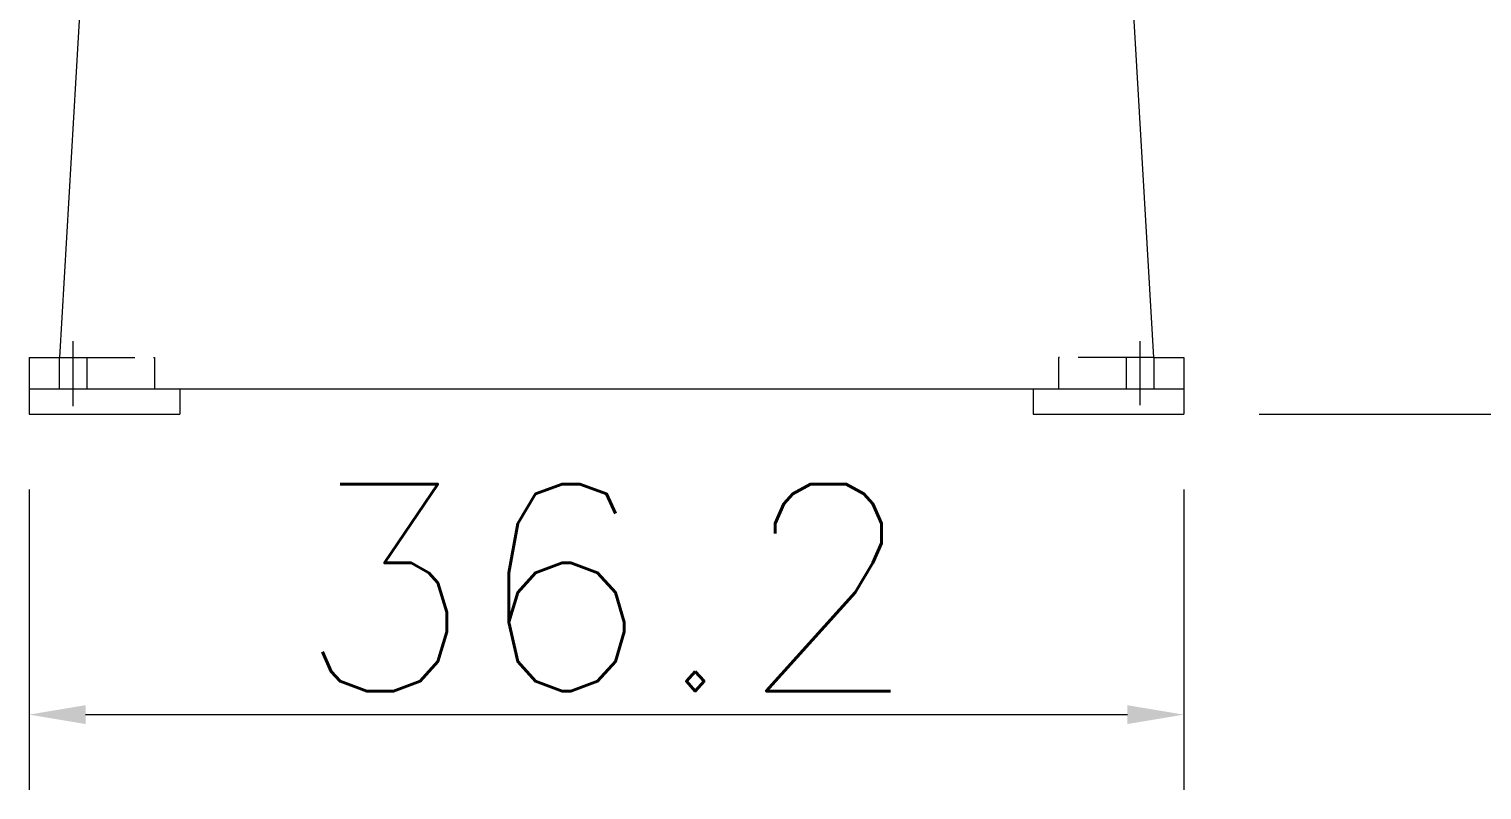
# Model space of a CAD drawing. Header units: inches. Extents: x 76 to 22091, y 292 to 17065.
# Drawn here: x 5084 to 6241, y 4214 to 4821 of the extents above; entities that cross this region are included whole.
import ezdxf

# ---------------------------------------------------------------- set-up
doc = ezdxf.new("R2010")
doc.units = ezdxf.units.IN
doc.header["$MEASUREMENT"] = 0
doc.linetypes.add('ACAD_ISO02W100', pattern=[15, 12, -3])
doc.linetypes.add('CENTER', pattern=[50.8, 31.75, -6.35, 6.35, -6.35])
doc.layers.get('Defpoints').update_dxf_attribs({"lineweight": 5})
for name, color, linetype, lineweight in [('CAXA1', 5, 'CENTER', 5), ('CAXA3', 7, 'Continuous', 5), ('虚线', 6, 'ACAD_ISO02W100', 5)]:
    doc.layers.add(name, color=color, linetype=linetype, lineweight=lineweight)
doc.styles.add('Roman', font='romans')
doc.styles.get("Standard").update_dxf_attribs({"font": 'arial.ttf'})
doc.dimstyles.new('ISO-25', dxfattribs={"dimscale": 30, "dimtxt": 1.5, "dimasz": 1.5, "dimexe": 2, "dimexo": 2, "dimtad": 1, "dimtih": 1, "dimtoh": 1, "dimdec": 1, "dimlfac": 0.03937, "dimdsep": 46, "dimtxsty": 'Standard', "dimcen": 2.5, "dimclrd": 7, "dimclre": 7, "dimclrt": 7, "dimadec": 0, "dimazin": 0, "dimtfac": 1, "dimtdec": 1, "dimtmove": 0, "dimatfit": 3, "dimfxl": 1, "dimlwd": 5, "dimlwe": 5, "dimarcsym": 0})

# ---------------------------------------------------------------- blocks, each defined once
blk = doc.blocks.new('*D24')
at = {"color": 7, "linetype": 'Continuous', "lineweight": 5, "transparency": 16777216}
for p, q in [((6165.5, 6753.8), (6657.1, 6753.8)), ((6597.1, 6708.8), (6597.1, 5870.3)), ((6597.1, 4558.9), (6597.1, 5667.8)), ((6063.7, 4513.9), (6657.1, 4513.9))]:
    blk.add_line(p, q, dxfattribs=at)
at = {"color": 7, "transparency": 16777216}
for points in [[(6589.6, 6708.8), (6604.6, 6708.8), (6597.1, 6753.8)], [(6589.6, 4558.9), (6604.6, 4558.9), (6597.1, 4513.9)]]:
    blk.add_solid(points, dxfattribs=at)
at = {"layer": 'Defpoints', "color": 0, "transparency": 16777216}
for p in [(6105.5, 6753.8), (6597.1, 6753.8), (6003.7, 4513.9)]:
    blk.add_point(p, dxfattribs=at)
at = {"color": 7, "lineweight": 5, "transparency": 16777216, "insert": (6597.1, 5769), "char_height": 165, "attachment_point": 5, "style": 'Roman'}
blk.add_mtext('88.2', dxfattribs=at)
blk = doc.blocks.new('*D12')
at = {"color": 7, "linetype": 'Continuous', "lineweight": 5, "transparency": 16777216}
for p, q in [((5083.7, 4453.9), (5083.7, 4214.4)), ((6003.7, 4453.9), (6003.7, 4214.4)), ((5128.7, 4274.4), (5958.7, 4274.4))]:
    blk.add_line(p, q, dxfattribs=at)
at = {"color": 7, "transparency": 16777216}
for points in [[(5128.7, 4281.9), (5128.7, 4266.9), (5083.7, 4274.4)], [(5958.7, 4281.9), (5958.7, 4266.9), (6003.7, 4274.4)]]:
    blk.add_solid(points, dxfattribs=at)
at = {"layer": 'Defpoints', "color": 0, "transparency": 16777216}
for p in [(5083.7, 4513.9), (6003.7, 4513.9), (6003.7, 4274.4)]:
    blk.add_point(p, dxfattribs=at)
at = {"color": 7, "lineweight": 5, "transparency": 16777216, "insert": (5543.7, 4375.6), "char_height": 165, "attachment_point": 5, "style": 'Roman'}
blk.add_mtext('36.2', dxfattribs=at)

msp = doc.modelspace()

# ---------------------------------------------------------------- linework, layer by layer
at = {"color": 7, "lineweight": 5}
for p, q in [((5131.68, 4964.25), (5107.94, 4558.85)), ((5955.8, 4963.85), (5979.51, 4558.85)), ((5083.73, 4558.85), (5107.94, 4558.85)), ((5083.73, 4558.85), (5083.73, 4533.85)), ((5979.51, 4558.85), (6003.72, 4558.85)), ((6003.72, 4558.85), (6003.72, 4533.85)), ((5083.73, 4533.85), (6003.72, 4533.85)), ((5083.73, 4533.85), (5083.73, 4513.85)), ((5203.73, 4533.85), (5203.73, 4513.85)), ((5883.72, 4533.85), (5883.72, 4513.85)), ((6003.72, 4533.85), (6003.72, 4513.85)), ((5083.73, 4513.85), (5203.73, 4513.85)), ((5883.72, 4513.85), (6003.72, 4513.85))]:
    msp.add_line(p, q, dxfattribs=at)
at = {"layer": 'CAXA1', "linetype": 'CENTER', "lineweight": 5, "ltscale": 3}
for p, q in [((5118.73, 4571.87), (5118.73, 4520.13)), ((5968.72, 4571.87), (5968.72, 4520.95))]:
    msp.add_line(p, q, dxfattribs=at)
at = {"layer": 'CAXA3', "color": 7, "linetype": 'Continuous', "lineweight": 5}
for p, q in [((5107.73, 4558.85), (5107.73, 4533.85)), ((5129.73, 4558.85), (5129.73, 4533.85)), ((5957.72, 4558.85), (5957.72, 4533.85)), ((5979.72, 4558.85), (5979.72, 4533.85))]:
    msp.add_line(p, q, dxfattribs=at)
at = {"layer": '虚线', "color": 7, "lineweight": 5, "ltscale": 5}
for p, q in [((5107.94, 4558.85), (5183.73, 4558.85)), ((5183.73, 4558.85), (5183.73, 4533.85)), ((5903.72, 4558.85), (5903.72, 4533.85)), ((5979.51, 4558.85), (5903.72, 4558.85))]:
    msp.add_line(p, q, dxfattribs=at)

# ---------------------------------------------------------------- dimensions: what is measured, and where the dimension line sits
at = {"color": 7, "lineweight": 5}
dim = msp.add_linear_dim(base=(6597.09, 6753.84), p1=(6003.72, 4513.85), p2=(6105.51, 6753.84), angle=90, dimstyle='ISO-25', override={"dimtxt": 5.5, "dimpost": '\\X', "dimtxsty": 'Roman', "dimtmove": 1}, dxfattribs=at)
dim.commit()
dim.dimension.update_dxf_attribs({"geometry": '*D24', "text_midpoint": (6597.09, 5769.03), "dimtype": 160})
dim = msp.add_linear_dim(base=(6003.72, 4274.39), p1=(5083.73, 4513.85), p2=(6003.72, 4513.85), dimstyle='ISO-25', override={"dimtxt": 5.5, "dimpost": '\\X', "dimtxsty": 'Roman', "dimtmove": 1}, dxfattribs=at)
dim.commit()
dim.dimension.update_dxf_attribs({"geometry": '*D12', "text_midpoint": (5543.73, 4375.64)})

doc.saveas('drawing.dxf')
